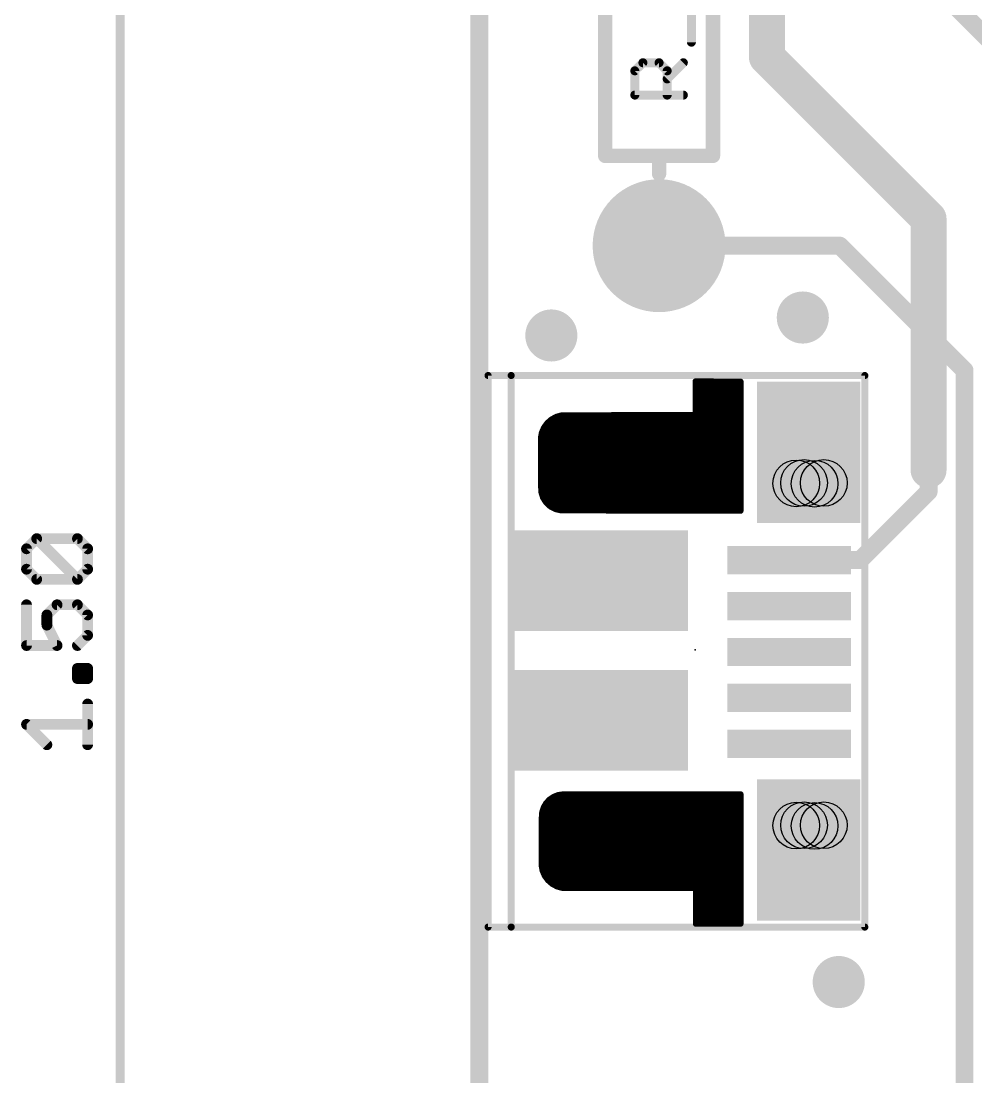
# Model space of a CAD drawing. Extents: x -33 to 74, y -21 to 38.
# Drawn here: x -6.48 to 7.02, y 13.01 to 27.94 of the extents above; entities that cross this region are included whole.
import ezdxf

# ---------------------------------------------------------------- set-up
doc = ezdxf.new("R2010")
doc.units = 0
for name, color, linetype in [('1', 12, 'CONTINUOUS'), ('16', 132, 'CONTINUOUS'), ('17', 110, 'CONTINUOUS'), ('18', 110, 'CONTINUOUS'), ('20', 53, 'CONTINUOUS'), ('21', 41, 'CONTINUOUS'), ('23', 53, 'CONTINUOUS'), ('47', 253, 'CONTINUOUS')]:
    doc.layers.add(name, color=color, linetype=linetype)

# ---------------------------------------------------------------- blocks, each defined once
blk = doc.blocks.new('RECT')
blk.add_solid([(-0.5, -0.5), (0.5, -0.5), (-0.5, 0.5), (0.5, 0.5)])
blk = doc.blocks.new('RECT336000X224000R100')
at = {"const_width": 0.7}
blk.add_lwpolyline([(0.7, 0), (0.7, 0, 0.4142), (0.35, 0.35), (-0.35, 0.35, 0.4142), (-0.7, 0), (-0.7, 0, 0.4142), (-0.35, -0.35), (0.35, -0.35, 0.4142)], format="xyb", close=True, dxfattribs=at)
blk.add_solid([(-0.3754, -0.0254), (0.3754, -0.0254), (-0.3754, 0.0254), (0.3754, 0.0254)])
blk = doc.blocks.new('RECT208000X160000R100')
at = {"const_width": 0.5}
blk.add_lwpolyline([(0.4, 0), (0.4, 0, 0.4142), (0.15, 0.25), (-0.15, 0.25, 0.4142), (-0.4, 0), (-0.4, 0, 0.4142), (-0.15, -0.25), (0.15, -0.25, 0.4142)], format="xyb", close=True, dxfattribs=at)
blk.add_solid([(-0.1754, -0.0254), (0.1754, -0.0254), (-0.1754, 0.0254), (0.1754, 0.0254)])
blk = doc.blocks.new('RECT240000X176000R100')
at = {"const_width": 0.55}
blk.add_lwpolyline([(0.475, 0), (0.475, 0, 0.4142), (0.2, 0.275), (-0.2, 0.275, 0.4142), (-0.475, 0), (-0.475, 0, 0.4142), (-0.2, -0.275), (0.2, -0.275, 0.4142)], format="xyb", close=True, dxfattribs=at)
blk.add_solid([(-0.2254, -0.0254), (0.2254, -0.0254), (-0.2254, 0.0254), (0.2254, 0.0254)])
blk = doc.blocks.new('ROUNDP')
at = {"const_width": 0.5}
blk.add_lwpolyline([(0, -0.25, 1), (0, 0.25, 1), (0, -0.25)], format="xyb", dxfattribs=at)
blk = doc.blocks.new('ROUNDV')
at = {"const_width": 0.5}
blk.add_lwpolyline([(0, -0.25, 1), (0, 0.25, 1), (0, -0.25)], format="xyb", dxfattribs=at)

msp = doc.modelspace()

# ---------------------------------------------------------------- linework, layer by layer
at = {"layer": '1'}
for points, const_width in [([(0, 0), (0, 38.1)], 0.254), ([(4.064, 27.432), (4.064, 28.575)], 0.508), ([(6.477, 28.4044), (7.1954, 27.686)], 0.254), ([(6.35, 25.146), (4.064, 27.432)], 0.508), ([(6.35, 21.59), (6.35, 25.146)], 0.508), ([(3.6939, 22.8436), (3.0539, 22.8486)], 0.08), ([(3.0539, 22.8486), (3.0539, 22.3736)], 0.08), ([(3.6939, 21.0136), (3.6939, 22.8436)], 0.08), ([(3.0539, 22.8), (3.6939, 22.8)], 0.08), ([(3.0539, 22.72), (3.6939, 22.72)], 0.08), ([(3.0539, 22.64), (3.6939, 22.64)], 0.08), ([(3.0539, 22.56), (3.6939, 22.56)], 0.08), ([(1.1639, 22.3686), (1.0874, 22.3476)], 0.08), ([(3.0539, 22.3736), (1.1639, 22.3686)], 0.08), ([(3.0539, 22.48), (3.6939, 22.48)], 0.08), ([(3.0539, 22.4), (3.6939, 22.4)], 0.08), ([(0.9577, 22.2579), (0.911, 22.1938)], 0.08), ([(0.9446, 22.24), (3.6939, 22.24)], 0.08), ([(1.0175, 22.3101), (0.9577, 22.2579)], 0.08), ([(1.0874, 22.3476), (1.0175, 22.3101)], 0.08), ([(1.036, 22.32), (3.6939, 22.32)], 0.08), ([(0.8797, 22.1209), (0.8655, 22.0428)], 0.08), ([(0.8722, 22.08), (3.6939, 22.08)], 0.08), ([(0.911, 22.1938), (0.8797, 22.1209)], 0.08), ([(0.8965, 22.16), (3.6939, 22.16)], 0.08), ([(0.8655, 22.0428), (0.8689, 21.9636)], 0.08), ([(0.8673, 22), (3.6939, 22)], 0.08), ([(0.8689, 21.9636), (0.8689, 21.3636)], 0.08), ([(0.8689, 21.92), (3.6939, 21.92)], 0.08), ([(0.8689, 21.84), (3.6939, 21.84)], 0.08), ([(0.8689, 21.76), (3.6939, 21.76)], 0.08), ([(0.8689, 21.68), (3.6939, 21.68)], 0.08), ([(6.35, 21.2863), (6.35, 21.59)], 0.254), ([(0.8689, 21.6), (3.6939, 21.6)], 0.08), ([(0.8689, 21.52), (3.6939, 21.52)], 0.08), ([(0.8689, 21.44), (3.6939, 21.44)], 0.08), ([(0.8689, 21.3636), (0.8719, 21.281)], 0.08), ([(0.869, 21.36), (3.6939, 21.36)], 0.08), ([(5.3822, 20.3186), (6.35, 21.2863)], 0.254), ([(0.8719, 21.281), (0.8961, 21.2021)], 0.08), ([(0.8722, 21.28), (3.6939, 21.28)], 0.08), ([(0.8961, 21.2021), (0.94, 21.1321)], 0.08), ([(0.8974, 21.2), (3.6939, 21.2)], 0.08), ([(0.94, 21.1321), (1.0004, 21.0758)], 0.08), ([(0.9529, 21.12), (3.6939, 21.12)], 0.08), ([(1.0004, 21.0758), (1.0734, 21.0371)], 0.08), ([(1.0679, 21.04), (3.6939, 21.04)], 0.08), ([(1.0734, 21.0371), (1.1539, 21.0186)], 0.08), ([(1.1539, 21.0186), (3.6939, 21.0136)], 0.08), ([(4.3789, 20.3186), (5.3822, 20.3186)], 0.254), ([(1.0482, 16.973), (1.1141, 16.9985)], 0.08), ([(1.1141, 16.9985), (1.1839, 17.0086)], 0.08), ([(1.1839, 17.0086), (3.6939, 17.0086)], 0.08), ([(3.6939, 17.0086), (3.6939, 15.1736)], 0.08), ([(0.9058, 16.8212), (0.9414, 16.8822)], 0.08), ([(0.9401, 16.88), (3.6939, 16.88)], 0.08), ([(0.9414, 16.8822), (0.9897, 16.9336)], 0.08), ([(0.9897, 16.9336), (1.0482, 16.973)], 0.08), ([(1.0289, 16.96), (3.6939, 16.96)], 0.08), ([(0.8789, 16.6836), (0.8846, 16.7539)], 0.08), ([(0.8789, 16.0836), (0.8789, 16.6836)], 0.08), ([(0.8819, 16.72), (3.6939, 16.72)], 0.08), ([(0.8846, 16.7539), (0.9058, 16.8212)], 0.08), ([(0.8991, 16.8), (3.6939, 16.8)], 0.08), ([(0.8789, 16.64), (3.6939, 16.64)], 0.08), ([(0.8789, 16.56), (3.6939, 16.56)], 0.08), ([(0.8789, 16.48), (3.6939, 16.48)], 0.08), ([(0.8789, 16.4), (3.6939, 16.4)], 0.08), ([(0.8789, 16.32), (3.6939, 16.32)], 0.08), ([(0.8789, 16.24), (3.6939, 16.24)], 0.08), ([(0.8789, 16.16), (3.6939, 16.16)], 0.08), ([(0.8755, 16.0043), (0.8789, 16.0836)], 0.08), ([(0.8897, 15.9263), (0.8755, 16.0043)], 0.08), ([(0.8762, 16), (3.6939, 16)], 0.08), ([(0.8788, 16.08), (3.6939, 16.08)], 0.08), ([(0.921, 15.8534), (0.8897, 15.9263)], 0.08), ([(0.8924, 15.92), (3.6939, 15.92)], 0.08), ([(0.9677, 15.7892), (0.921, 15.8534)], 0.08), ([(0.9307, 15.84), (3.6939, 15.84)], 0.08), ([(1.0275, 15.7371), (0.9677, 15.7892)], 0.08), ([(1.0012, 15.76), (3.6939, 15.76)], 0.08), ([(1.0974, 15.6996), (1.0275, 15.7371)], 0.08), ([(1.1739, 15.6786), (1.0974, 15.6996)], 0.08), ([(1.1688, 15.68), (3.6939, 15.68)], 0.08), ([(3.0589, 15.6786), (1.1739, 15.6786)], 0.08), ([(3.0589, 15.1736), (3.0589, 15.6786)], 0.08), ([(3.0589, 15.6), (3.6939, 15.6)], 0.08), ([(3.0589, 15.52), (3.6939, 15.52)], 0.08), ([(3.0589, 15.44), (3.6939, 15.44)], 0.08), ([(3.0589, 15.36), (3.6939, 15.36)], 0.08), ([(3.0589, 15.28), (3.6939, 15.28)], 0.08), ([(3.0589, 15.2), (3.6939, 15.2)], 0.08), ([(3.6939, 15.1736), (3.0589, 15.1736)], 0.08)]:
    msp.add_lwpolyline(points, dxfattribs=dict(at, const_width=const_width))
for points, const_width in [([(4.1538, 27.5218, 1), (3.9742, 27.3422)], 0.254), ([(3.937, 27.432, 1), (4.191, 27.432)], 0.254), ([(6.477, 25.146, 1), (6.223, 25.146)], 0.254), ([(6.2602, 25.0562, 1), (6.4398, 25.2358)], 0.254), ([(3.0541, 22.8686, 1), (3.0538, 22.8286)], 0.04), ([(3.0739, 22.8486, 1), (3.0339, 22.8486)], 0.04), ([(3.7139, 22.8436, 1), (3.6739, 22.8436)], 0.04), ([(3.6938, 22.8236, 1), (3.6941, 22.8636)], 0.04), ([(3.0539, 22.82, 1), (3.0539, 22.78)], 0.04), ([(3.0539, 22.74, 1), (3.0539, 22.7)], 0.04), ([(3.6939, 22.78, 1), (3.6939, 22.82)], 0.04), ([(3.6939, 22.7, 1), (3.6939, 22.74)], 0.04), ([(3.0539, 22.66, 1), (3.0539, 22.62)], 0.04), ([(3.0539, 22.58, 1), (3.0539, 22.54)], 0.04), ([(3.6939, 22.62, 1), (3.6939, 22.66)], 0.04), ([(3.6939, 22.54, 1), (3.6939, 22.58)], 0.04), ([(1.1639, 22.3886, 1), (1.164, 22.3486)], 0.04), ([(1.1692, 22.3493, 1), (1.1586, 22.3879)], 0.04), ([(3.0539, 22.5, 1), (3.0539, 22.46)], 0.04), ([(3.0539, 22.42, 1), (3.0539, 22.38)], 0.04), ([(3.054, 22.3536, 1), (3.0539, 22.3936)], 0.04), ([(3.6939, 22.46, 1), (3.6939, 22.5)], 0.04), ([(3.6939, 22.38, 1), (3.6939, 22.42)], 0.04), ([(0.9446, 22.26, 1), (0.9446, 22.22)], 0.04), ([(0.9446, 22.273, 1), (0.9708, 22.2429)], 0.04), ([(0.9739, 22.2462, 1), (0.9415, 22.2697)], 0.04), ([(1.008, 22.3277, 1), (1.027, 22.2924)], 0.04), ([(1.0306, 22.295, 1), (1.0044, 22.3251)], 0.04), ([(1.036, 22.34, 1), (1.036, 22.3)], 0.04), ([(1.0821, 22.3669, 1), (1.0927, 22.3283)], 0.04), ([(1.0969, 22.3299, 1), (1.078, 22.3652)], 0.04), ([(3.0339, 22.3736, 1), (3.0739, 22.3736)], 0.04), ([(3.6939, 22.3, 1), (3.6939, 22.34)], 0.04), ([(3.6939, 22.22, 1), (3.6939, 22.26)], 0.04), ([(0.8722, 22.1, 1), (0.8722, 22.06)], 0.04), ([(0.8613, 22.1288, 1), (0.8981, 22.113)], 0.04), ([(0.8994, 22.1173, 1), (0.86, 22.1245)], 0.04), ([(0.8965, 22.18, 1), (0.8965, 22.14)], 0.04), ([(0.8948, 22.2056, 1), (0.9272, 22.182)], 0.04), ([(0.9294, 22.1859, 1), (0.8926, 22.2017)], 0.04), ([(3.6939, 22.14, 1), (3.6939, 22.18)], 0.04), ([(3.6939, 22.06, 1), (3.6939, 22.1)], 0.04), ([(0.8854, 22.0437, 1), (0.8455, 22.042)], 0.04), ([(0.8458, 22.0464, 1), (0.8851, 22.0392)], 0.04), ([(0.8673, 22.02, 1), (0.8673, 21.98)], 0.04), ([(0.8889, 21.9636, 1), (0.8489, 21.9636)], 0.04), ([(0.8489, 21.9627, 1), (0.8889, 21.9645)], 0.04), ([(0.8689, 21.94, 1), (0.8689, 21.9)], 0.04), ([(3.6939, 21.98, 1), (3.6939, 22.02)], 0.04), ([(3.6939, 21.9, 1), (3.6939, 21.94)], 0.04), ([(0.8689, 21.86, 1), (0.8689, 21.82)], 0.04), ([(0.8689, 21.78, 1), (0.8689, 21.74)], 0.04), ([(3.6939, 21.82, 1), (3.6939, 21.86)], 0.04), ([(3.6939, 21.74, 1), (3.6939, 21.78)], 0.04), ([(0.8689, 21.7, 1), (0.8689, 21.66)], 0.04), ([(3.6939, 21.66, 1), (3.6939, 21.7)], 0.04), ([(6.223, 21.59, 1), (6.477, 21.59)], 0.254), ([(6.4135, 21.59, 1), (6.2865, 21.59)], 0.127), ([(0.8689, 21.62, 1), (0.8689, 21.58)], 0.04), ([(0.8689, 21.54, 1), (0.8689, 21.5)], 0.04), ([(3.6939, 21.58, 1), (3.6939, 21.62)], 0.04), ([(3.6939, 21.5, 1), (3.6939, 21.54)], 0.04), ([(0.8689, 21.46, 1), (0.8689, 21.42)], 0.04), ([(0.8889, 21.3643, 1), (0.8489, 21.3629)], 0.04), ([(0.8489, 21.3636, 1), (0.8889, 21.3636)], 0.04), ([(0.869, 21.38, 1), (0.869, 21.34)], 0.04), ([(3.6939, 21.42, 1), (3.6939, 21.46)], 0.04), ([(3.6939, 21.34, 1), (3.6939, 21.38)], 0.04), ([(6.3949, 21.2414, 1), (6.3051, 21.3312)], 0.127), ([(0.891, 21.2869, 1), (0.8528, 21.2752)], 0.04), ([(0.8519, 21.2803, 1), (0.8919, 21.2818)], 0.04), ([(0.8722, 21.3, 1), (0.8722, 21.26)], 0.04), ([(0.9131, 21.2127, 1), (0.8792, 21.1914)], 0.04), ([(0.877, 21.1962, 1), (0.9152, 21.2079)], 0.04), ([(0.8974, 21.22, 1), (0.8974, 21.18)], 0.04), ([(3.6939, 21.26, 1), (3.6939, 21.3)], 0.04), ([(3.6939, 21.18, 1), (3.6939, 21.22)], 0.04), ([(6.2865, 21.2863, 1), (6.4135, 21.2863)], 0.127), ([(0.9536, 21.1467, 1), (0.9263, 21.1174)], 0.04), ([(0.923, 21.1214, 1), (0.9569, 21.1427)], 0.04), ([(0.9529, 21.14, 1), (0.9529, 21.1)], 0.04), ([(1.0098, 21.0935, 1), (0.9911, 21.0581)], 0.04), ([(0.9868, 21.0611, 1), (1.0141, 21.0904)], 0.04), ([(1.0679, 21.06, 1), (1.0679, 21.02)], 0.04), ([(1.0779, 21.0566, 1), (1.0689, 21.0176)], 0.04), ([(1.064, 21.0194, 1), (1.0828, 21.0547)], 0.04), ([(1.154, 21.0386, 1), (1.1539, 20.9986)], 0.04), ([(1.1494, 20.9991, 1), (1.1584, 21.0381)], 0.04), ([(3.6939, 21.1, 1), (3.6939, 21.14)], 0.04), ([(3.6939, 21.02, 1), (3.6939, 21.06)], 0.04), ([(3.6939, 20.9936, 1), (3.694, 21.0336)], 0.04), ([(3.6739, 21.0136, 1), (3.7139, 21.0136)], 0.04), ([(4.3789, 20.3821, 1), (4.3789, 20.2551)], 0.127), ([(5.3373, 20.3635, 1), (5.4271, 20.2737)], 0.127), ([(5.3822, 20.2551, 1), (5.3822, 20.3821)], 0.127), ([(1.1112, 17.0183, 1), (1.1169, 16.9787)], 0.04), ([(1.1213, 16.9798, 1), (1.1069, 17.0171)], 0.04), ([(1.1839, 17.0286, 1), (1.1839, 16.9886)], 0.04), ([(1.1868, 16.9888, 1), (1.1811, 17.0284)], 0.04), ([(3.7139, 17.0086, 1), (3.6739, 17.0086)], 0.04), ([(3.6939, 16.9886, 1), (3.6939, 17.0286)], 0.04), ([(0.9401, 16.9, 1), (0.9401, 16.86)], 0.04), ([(0.9268, 16.8958, 1), (0.956, 16.8685)], 0.04), ([(0.9587, 16.8721, 1), (0.9241, 16.8923)], 0.04), ([(0.9785, 16.9502, 1), (1.0009, 16.917)], 0.04), ([(1.0043, 16.9199, 1), (0.9751, 16.9473)], 0.04), ([(1.0289, 16.98, 1), (1.0289, 16.94)], 0.04), ([(1.041, 16.9917, 1), (1.0554, 16.9544)], 0.04), ([(1.0594, 16.9565, 1), (1.0371, 16.9896)], 0.04), ([(3.6939, 16.94, 1), (3.6939, 16.98)], 0.04), ([(3.6939, 16.86, 1), (3.6939, 16.9)], 0.04), ([(0.8989, 16.6836, 1), (0.8589, 16.6836)], 0.04), ([(0.8819, 16.74, 1), (0.8819, 16.7)], 0.04), ([(0.8655, 16.7599, 1), (0.9037, 16.7479)], 0.04), ([(0.9045, 16.7523, 1), (0.8647, 16.7555)], 0.04), ([(0.8991, 16.82, 1), (0.8991, 16.78)], 0.04), ([(0.8885, 16.8313, 1), (0.923, 16.8111)], 0.04), ([(0.9249, 16.8152, 1), (0.8867, 16.8272)], 0.04), ([(3.6939, 16.78, 1), (3.6939, 16.82)], 0.04), ([(3.6939, 16.7, 1), (3.6939, 16.74)], 0.04), ([(0.859, 16.6852, 1), (0.8989, 16.682)], 0.04), ([(0.8789, 16.66, 1), (0.8789, 16.62)], 0.04), ([(0.8789, 16.58, 1), (0.8789, 16.54)], 0.04), ([(3.6939, 16.62, 1), (3.6939, 16.66)], 0.04), ([(3.6939, 16.54, 1), (3.6939, 16.58)], 0.04), ([(0.8789, 16.5, 1), (0.8789, 16.46)], 0.04), ([(0.8789, 16.42, 1), (0.8789, 16.38)], 0.04), ([(3.6939, 16.46, 1), (3.6939, 16.5)], 0.04), ([(3.6939, 16.38, 1), (3.6939, 16.42)], 0.04), ([(0.8789, 16.34, 1), (0.8789, 16.3)], 0.04), ([(0.8789, 16.26, 1), (0.8789, 16.22)], 0.04), ([(3.6939, 16.3, 1), (3.6939, 16.34)], 0.04), ([(3.6939, 16.22, 1), (3.6939, 16.26)], 0.04), ([(0.8789, 16.18, 1), (0.8789, 16.14)], 0.04), ([(3.6939, 16.14, 1), (3.6939, 16.18)], 0.04), ([(0.8951, 16.0079, 1), (0.8558, 16.0007)], 0.04), ([(0.8555, 16.0052, 1), (0.8954, 16.0034)], 0.04), ([(0.8762, 16.02, 1), (0.8762, 15.98)], 0.04), ([(0.8788, 16.1, 1), (0.8788, 16.06)], 0.04), ([(0.8989, 16.0827, 1), (0.8589, 16.0845)], 0.04), ([(0.8589, 16.0836, 1), (0.8989, 16.0836)], 0.04), ([(3.6939, 16.06, 1), (3.6939, 16.1)], 0.04), ([(3.6939, 15.98, 1), (3.6939, 16.02)], 0.04), ([(0.9081, 15.9342, 1), (0.8713, 15.9184)], 0.04), ([(0.87, 15.9227, 1), (0.9094, 15.9299)], 0.04), ([(0.8924, 15.94, 1), (0.8924, 15.9)], 0.04), ([(0.9372, 15.8651, 1), (0.9048, 15.8416)], 0.04), ([(0.9026, 15.8455, 1), (0.9394, 15.8612)], 0.04), ([(0.9307, 15.86, 1), (0.9307, 15.82)], 0.04), ([(0.9808, 15.8043, 1), (0.9546, 15.7742)], 0.04), ([(3.6939, 15.9, 1), (3.6939, 15.94)], 0.04), ([(3.6939, 15.82, 1), (3.6939, 15.86)], 0.04), ([(0.9515, 15.7775, 1), (0.9839, 15.801)], 0.04), ([(1.0012, 15.78, 1), (1.0012, 15.74)], 0.04), ([(1.037, 15.7547, 1), (1.018, 15.7195)], 0.04), ([(1.0144, 15.722, 1), (1.0406, 15.7522)], 0.04), ([(1.1027, 15.7189, 1), (1.0921, 15.6803)], 0.04), ([(1.088, 15.682, 1), (1.1069, 15.7172)], 0.04), ([(1.1688, 15.7, 1), (1.1688, 15.66)], 0.04), ([(1.1739, 15.6986, 1), (1.1739, 15.6586)], 0.04), ([(1.1686, 15.6593, 1), (1.1792, 15.6979)], 0.04), ([(3.0789, 15.6786, 1), (3.0389, 15.6786)], 0.04), ([(3.0589, 15.6586, 1), (3.0589, 15.6986)], 0.04), ([(3.6939, 15.74, 1), (3.6939, 15.78)], 0.04), ([(3.6939, 15.66, 1), (3.6939, 15.7)], 0.04), ([(3.0589, 15.62, 1), (3.0589, 15.58)], 0.04), ([(3.0589, 15.54, 1), (3.0589, 15.5)], 0.04), ([(3.6939, 15.58, 1), (3.6939, 15.62)], 0.04), ([(3.6939, 15.5, 1), (3.6939, 15.54)], 0.04), ([(3.0589, 15.46, 1), (3.0589, 15.42)], 0.04), ([(3.0589, 15.38, 1), (3.0589, 15.34)], 0.04), ([(3.6939, 15.42, 1), (3.6939, 15.46)], 0.04), ([(3.6939, 15.34, 1), (3.6939, 15.38)], 0.04), ([(3.0589, 15.3, 1), (3.0589, 15.26)], 0.04), ([(3.0589, 15.22, 1), (3.0589, 15.18)], 0.04), ([(3.6939, 15.26, 1), (3.6939, 15.3)], 0.04), ([(3.6939, 15.18, 1), (3.6939, 15.22)], 0.04), ([(3.0589, 15.1936, 1), (3.0589, 15.1536)], 0.04), ([(3.0389, 15.1736, 1), (3.0789, 15.1736)], 0.04), ([(3.6739, 15.1736, 1), (3.7139, 15.1736)], 0.04), ([(3.6939, 15.1536, 1), (3.6939, 15.1936)], 0.04)]:
    msp.add_lwpolyline(points, format="xyb", dxfattribs=dict(at, const_width=const_width))
at = {"layer": '16', "const_width": 0.254}
for points in [[(0, 0), (0, 38.1)], [(2.54, 24.765), (5.0937, 24.765)], [(5.0937, 24.765), (6.858, 23.0007)], [(6.858, 23.0007), (6.858, 10.16)]]:
    msp.add_lwpolyline(points, dxfattribs=at)
at = {"layer": '16', "const_width": 0.127}
for points in [[(2.54, 24.8285, 1), (2.54, 24.7015)], [(5.1386, 24.8099, 1), (5.0488, 24.7201)], [(5.0937, 24.7015, 1), (5.0937, 24.8285)], [(6.9215, 23.0007, 1), (6.7945, 23.0007)], [(6.8131, 22.9558, 1), (6.9029, 23.0456)]]:
    msp.add_lwpolyline(points, format="xyb", dxfattribs=at)
at = {"layer": '20', "const_width": 0.2032}
msp.add_lwpolyline([(0, 38.1), (0, 0)], dxfattribs=at)
at = {"layer": '20'}
for centre, radius in [((1.3839, 21.7436), 0.35), ((1.5489, 21.7436), 0.35), ((1.7479, 21.7426), 0.35), ((1.9139, 21.7426), 0.35), ((4.4797, 21.4038), 0.33), ((4.5889, 21.4092), 0.33), ((4.7389, 21.3992), 0.33), ((4.8689, 21.4092), 0.33), ((4.4797, 16.5638), 0.33), ((4.5889, 16.5692), 0.33), ((4.7389, 16.5592), 0.33), ((4.8689, 16.5692), 0.33), ((1.3839, 16.2836), 0.35), ((1.5519, 16.2836), 0.35), ((1.7449, 16.2826), 0.35), ((1.9139, 16.2816), 0.35)]:
    msp.add_circle(centre, radius, dxfattribs=at)
at = {"layer": '21'}
for points, const_width in [([(1.778, 26.035), (1.778, 31.115)], 0.2032), ([(3.302, 31.115), (3.302, 26.035)], 0.2032), ([(2.9973, 27.6429), (2.9973, 28.1005)], 0.127), ([(2.1965, 27.2377), (2.3109, 27.3521)], 0.127), ([(2.3109, 27.3521), (2.5397, 27.3521)], 0.127), ([(2.5397, 27.3521), (2.6541, 27.2377)], 0.127), ([(2.6541, 27.1233), (2.8829, 27.3521)], 0.127), ([(2.1965, 26.8945), (2.1965, 27.2377)], 0.127), ([(2.6541, 27.2377), (2.6541, 26.8945)], 0.127), ([(2.8829, 26.8945), (2.1965, 26.8945)], 0.127), ([(2.54, 26.035), (1.778, 26.035)], 0.2032), ([(3.302, 26.035), (2.54, 26.035)], 0.2032), ([(2.54, 26.035), (2.54, 25.781)], 0.2032)]:
    msp.add_lwpolyline(points, dxfattribs=dict(at, const_width=const_width))
for points, const_width in [([(2.9655, 27.6429, 1), (3.029, 27.6429)], 0.0635), ([(2.3109, 27.3838, 1), (2.3109, 27.3203)], 0.0635), ([(2.3334, 27.3296, 1), (2.2885, 27.3745)], 0.0635), ([(2.5622, 27.3745, 1), (2.5173, 27.3296)], 0.0635), ([(2.5397, 27.3203, 1), (2.5397, 27.3838)], 0.0635), ([(2.9054, 27.3296, 1), (2.8604, 27.3745)], 0.0635), ([(2.2283, 27.2377, 1), (2.1648, 27.2377)], 0.0635), ([(2.1741, 27.2601, 1), (2.219, 27.2152)], 0.0635), ([(2.6859, 27.2377, 1), (2.6224, 27.2377)], 0.0635), ([(2.6317, 27.1457, 1), (2.6766, 27.1008)], 0.0635), ([(2.6317, 27.2152, 1), (2.6766, 27.2601)], 0.0635), ([(2.1965, 26.9262, 1), (2.1965, 26.8627)], 0.0635), ([(2.1648, 26.8945, 1), (2.2283, 26.8945)], 0.0635), ([(2.6224, 26.8945, 1), (2.6859, 26.8945)], 0.0635), ([(2.8829, 26.8627, 1), (2.8829, 26.9262)], 0.0635), ([(1.778, 26.0858, 1), (1.778, 25.9842)], 0.1016), ([(2.54, 26.0858, 1), (2.54, 25.9842)], 0.1016), ([(2.5908, 26.035, 1), (2.4892, 26.035)], 0.1016), ([(2.54, 25.9842, 1), (2.54, 26.0858)], 0.1016), ([(3.302, 25.9842, 1), (3.302, 26.0858)], 0.1016), ([(1.7272, 26.035, 1), (1.8288, 26.035)], 0.1016), ([(3.2512, 26.035, 1), (3.3528, 26.035)], 0.1016), ([(2.4892, 25.781, 1), (2.5908, 25.781)], 0.1016)]:
    msp.add_lwpolyline(points, format="xyb", dxfattribs=dict(at, const_width=const_width))
at = {"layer": '23'}
msp.add_point((3.048, 19.05), dxfattribs=at)
at = {"layer": '47'}
for points, const_width in [([(-5.08, 0.065), (-5.08, 38.035)], 0.13), ([(0.1219, 22.9286), (0.1219, 15.1286)], 0.1), ([(0.1219, 22.9286), (0.4489, 22.9286)], 0.1), ([(0.4489, 22.9286), (0.4489, 15.1286)], 0.1), ([(0.4489, 22.9286), (5.4489, 22.9286)], 0.1), ([(5.4489, 22.9286), (5.4489, 15.1286)], 0.1), ([(-6.4045, 20.478), (-6.2605, 20.622)], 0.1524), ([(-6.2605, 20.622), (-5.6843, 20.622)], 0.1524), ([(-5.6843, 20.0458), (-6.2605, 20.622)], 0.1524), ([(-5.6843, 20.622), (-5.5402, 20.478)], 0.1524), ([(-6.4045, 20.1898), (-6.4045, 20.478)], 0.1524), ([(-5.5402, 20.478), (-5.5402, 20.1898)], 0.1524), ([(-6.2605, 20.0458), (-6.4045, 20.1898)], 0.1524), ([(-5.5402, 20.1898), (-5.6843, 20.0458)], 0.1524), ([(-5.6843, 20.0458), (-6.2605, 20.0458)], 0.1524), ([(-6.4045, 19.6865), (-6.4045, 19.1103)], 0.1524), ([(-6.1164, 19.5424), (-5.9724, 19.6865)], 0.1524), ([(-5.9724, 19.6865), (-5.6843, 19.6865)], 0.1524), ([(-5.6843, 19.6865), (-5.5402, 19.5424)], 0.1524), ([(-6.1164, 19.3984), (-6.1164, 19.5424)], 0.1524), ([(-5.5402, 19.5424), (-5.5402, 19.2543)], 0.1524), ([(-5.9724, 19.1103), (-6.1164, 19.3984)], 0.1524), ([(-5.5402, 19.2543), (-5.6843, 19.1103)], 0.1524), ([(-6.4045, 19.1103), (-5.9724, 19.1103)], 0.1524), ([(-5.6843, 18.6425), (-5.6843, 18.7866)], 0.1524), ([(-5.6843, 18.7866), (-5.5402, 18.7866)], 0.1524), ([(-5.5402, 18.7866), (-5.5402, 18.6425)], 0.1524), ([(-5.5402, 18.6425), (-5.6843, 18.6425)], 0.1524), ([(-5.5402, 17.707), (-5.5402, 18.2832)], 0.1524), ([(-6.1164, 17.707), (-6.4045, 17.9951)], 0.1524), ([(-6.4045, 17.9951), (-5.5402, 17.9951)], 0.1524), ([(0.1219, 15.1286), (0.4489, 15.1286)], 0.1), ([(0.4489, 15.1286), (5.4489, 15.1286)], 0.1)]:
    msp.add_lwpolyline(points, dxfattribs=dict(at, const_width=const_width))
for points, const_width in [([(0.1469, 22.9286, 1), (0.0969, 22.9286)], 0.05), ([(0.1219, 22.9536, 1), (0.1219, 22.9036)], 0.05), ([(0.4739, 22.9286, 1), (0.4239, 22.9286)], 0.05), ([(0.4489, 22.9536, 1), (0.4489, 22.9036)], 0.05), ([(0.4489, 22.9036, 1), (0.4489, 22.9536)], 0.05), ([(5.4739, 22.9286, 1), (5.4239, 22.9286)], 0.05), ([(5.4489, 22.9036, 1), (5.4489, 22.9536)], 0.05), ([(-6.2335, 20.649, 1), (-6.2874, 20.5951)], 0.0762), ([(-6.2605, 20.6601, 1), (-6.2605, 20.5839)], 0.0762), ([(-6.2335, 20.5951, 1), (-6.2874, 20.649)], 0.0762), ([(-5.6573, 20.649, 1), (-5.7112, 20.5951)], 0.0762), ([(-5.6843, 20.5839, 1), (-5.6843, 20.6601)], 0.0762), ([(-6.4315, 20.5049, 1), (-6.3776, 20.451)], 0.0762), ([(-6.3664, 20.478, 1), (-6.4426, 20.478)], 0.0762), ([(-5.5021, 20.478, 1), (-5.5783, 20.478)], 0.0762), ([(-5.5671, 20.451, 1), (-5.5133, 20.5049)], 0.0762), ([(-6.3776, 20.2168, 1), (-6.4315, 20.1629)], 0.0762), ([(-6.4426, 20.1898, 1), (-6.3664, 20.1898)], 0.0762), ([(-5.5783, 20.1898, 1), (-5.5021, 20.1898)], 0.0762), ([(-5.5133, 20.1629, 1), (-5.5671, 20.2168)], 0.0762), ([(-6.2605, 20.0839, 1), (-6.2605, 20.0077)], 0.0762), ([(-6.2874, 20.0188, 1), (-6.2335, 20.0727)], 0.0762), ([(-5.7112, 20.0727, 1), (-5.6573, 20.0188)], 0.0762), ([(-5.7112, 20.0188, 1), (-5.6573, 20.0727)], 0.0762), ([(-5.6843, 20.0077, 1), (-5.6843, 20.0839)], 0.0762), ([(-6.3664, 19.6865, 1), (-6.4426, 19.6865)], 0.0762), ([(-5.9724, 19.7246, 1), (-5.9724, 19.6484)], 0.0762), ([(-5.9454, 19.6595, 1), (-5.9993, 19.7134)], 0.0762), ([(-5.6573, 19.7134, 1), (-5.7112, 19.6595)], 0.0762), ([(-5.6843, 19.6484, 1), (-5.6843, 19.7246)], 0.0762), ([(-6.1434, 19.5694, 1), (-6.0895, 19.5155)], 0.0762), ([(-6.0783, 19.5424, 1), (-6.1545, 19.5424)], 0.0762), ([(-5.5021, 19.5424, 1), (-5.5783, 19.5424)], 0.0762), ([(-5.5671, 19.5155, 1), (-5.5133, 19.5694)], 0.0762), ([(-6.0823, 19.4154, 1), (-6.1505, 19.3813)], 0.0762), ([(-6.1545, 19.3984, 1), (-6.0783, 19.3984)], 0.0762), ([(-5.5783, 19.2543, 1), (-5.5021, 19.2543)], 0.0762), ([(-5.5133, 19.2274, 1), (-5.5671, 19.2813)], 0.0762), ([(-6.4045, 19.1484, 1), (-6.4045, 19.0722)], 0.0762), ([(-6.4426, 19.1103, 1), (-6.3664, 19.1103)], 0.0762), ([(-6.0064, 19.0932, 1), (-5.9383, 19.1273)], 0.0762), ([(-5.9724, 19.0722, 1), (-5.9724, 19.1484)], 0.0762), ([(-5.7112, 19.1372, 1), (-5.6573, 19.0833)], 0.0762), ([(-5.6462, 18.7866, 1), (-5.7224, 18.7866)], 0.0762), ([(-5.6843, 18.8247, 1), (-5.6843, 18.7485)], 0.0762), ([(-5.5021, 18.7866, 1), (-5.5783, 18.7866)], 0.0762), ([(-5.5402, 18.7485, 1), (-5.5402, 18.8247)], 0.0762), ([(-5.6843, 18.6806, 1), (-5.6843, 18.6044)], 0.0762), ([(-5.7224, 18.6425, 1), (-5.6462, 18.6425)], 0.0762), ([(-5.5783, 18.6425, 1), (-5.5021, 18.6425)], 0.0762), ([(-5.5402, 18.6044, 1), (-5.5402, 18.6806)], 0.0762), ([(-5.5021, 18.2832, 1), (-5.5783, 18.2832)], 0.0762), ([(-6.3776, 18.022, 1), (-6.4315, 17.9682)], 0.0762), ([(-6.4045, 18.0332, 1), (-6.4045, 17.957)], 0.0762), ([(-5.5402, 17.957, 1), (-5.5402, 18.0332)], 0.0762), ([(-6.1434, 17.68, 1), (-6.0895, 17.7339)], 0.0762), ([(-5.5783, 17.707, 1), (-5.5021, 17.707)], 0.0762), ([(0.1219, 15.1536, 1), (0.1219, 15.1036)], 0.05), ([(0.0969, 15.1286, 1), (0.1469, 15.1286)], 0.05), ([(0.4489, 15.1536, 1), (0.4489, 15.1036)], 0.05), ([(0.4239, 15.1286, 1), (0.4739, 15.1286)], 0.05), ([(0.4489, 15.1036, 1), (0.4489, 15.1536)], 0.05), ([(5.4239, 15.1286, 1), (5.4739, 15.1286)], 0.05), ([(5.4489, 15.1036, 1), (5.4489, 15.1536)], 0.05)]:
    msp.add_lwpolyline(points, format="xyb", dxfattribs=dict(at, const_width=const_width))

# ---------------------------------------------------------------- block references
at = {"layer": '1'}
for p, xscale, yscale in [((4.6539, 21.8436), 1.46, 2), ((1.6989, 20.0286), 2.5, 1.425), ((4.3789, 20.3186), 1.75, 0.4), ((4.3789, 19.6686), 1.75, 0.4), ((4.3789, 19.0186), 1.75, 0.4), ((1.6962, 18.0538), 2.5, 1.425), ((4.3789, 18.3686), 1.75, 0.4), ((4.3789, 17.7186), 1.75, 0.4), ((4.6539, 16.219), 1.46, 2)]:
    msp.add_blockref('RECT', p, dxfattribs=dict(at, xscale=xscale, yscale=yscale))
for name, p in [('RECT240000X176000R100', (1.9042, 21.7085)), ('RECT208000X160000R100', (4.6519, 21.418)), ('RECT208000X160000R100', (4.6419, 16.5626)), ('RECT240000X176000R100', (1.9059, 16.3486))]:
    msp.add_blockref(name, p, dxfattribs=at)
at = {"layer": '16'}
for name, p in [('RECT336000X224000R100', (1.9042, 21.7085)), ('RECT208000X160000R100', (4.6519, 21.418)), ('RECT336000X224000R100', (1.9059, 16.3486)), ('RECT208000X160000R100', (4.6459, 16.5686))]:
    msp.add_blockref(name, p, dxfattribs=at)
at = {"layer": '17', "xscale": 1.8796, "yscale": 1.8796, "rotation": 90}
msp.add_blockref('ROUNDP', (2.54, 24.765), dxfattribs=at)
msp.add_blockref('ROUNDP', (2.54, 24.765), dxfattribs=at)
at = {"layer": '18', "xscale": 0.7366, "yscale": 0.7366}
for p in [(4.572, 23.749), (4.572, 23.749), (1.016, 23.495), (1.016, 23.495), (5.08, 14.351), (5.08, 14.351)]:
    msp.add_blockref('ROUNDV', p, dxfattribs=at)

doc.saveas('drawing.dxf')
